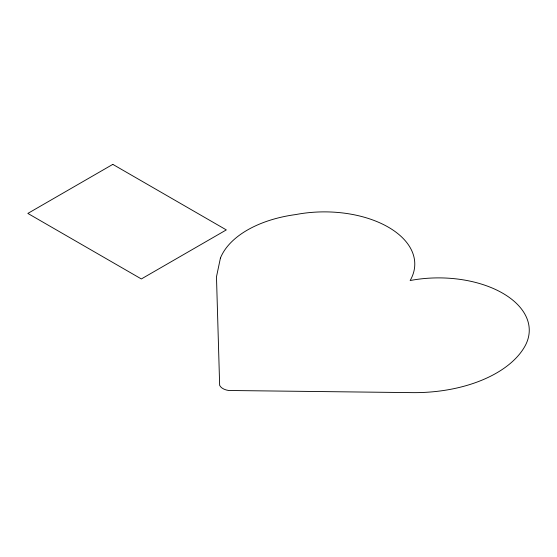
<?xml version="1.0" encoding="UTF-8"?>
<svg xmlns="http://www.w3.org/2000/svg" width="557" height="557" viewBox="0 0 557 557"><rect width="100%" height="100%" fill="white"/><g stroke="black" fill="none" stroke-linecap="round" stroke-linejoin="round"><path stroke-width="0.84" d="M220.412 258.114L216.478 276.822L219.653 385.347A12.609 7.283 0 0 0 228.565 390.485L412.117 392.629A116.086 67.021 0 0 0 524.68 346.656A90.659 52.344 0 0 0 502.706 293.219A90.659 52.344 0 0 0 410.147 280.533A90.359 52.17 0 0 0 388.313 227.159A90.359 52.17 0 0 0 295.864 214.549A100.713 58.144 0 0 0 220.412 258.114M112.813 164.371L27.85 213.422L141.353 278.953L226.316 229.902L112.813 164.371"/></g></svg>
